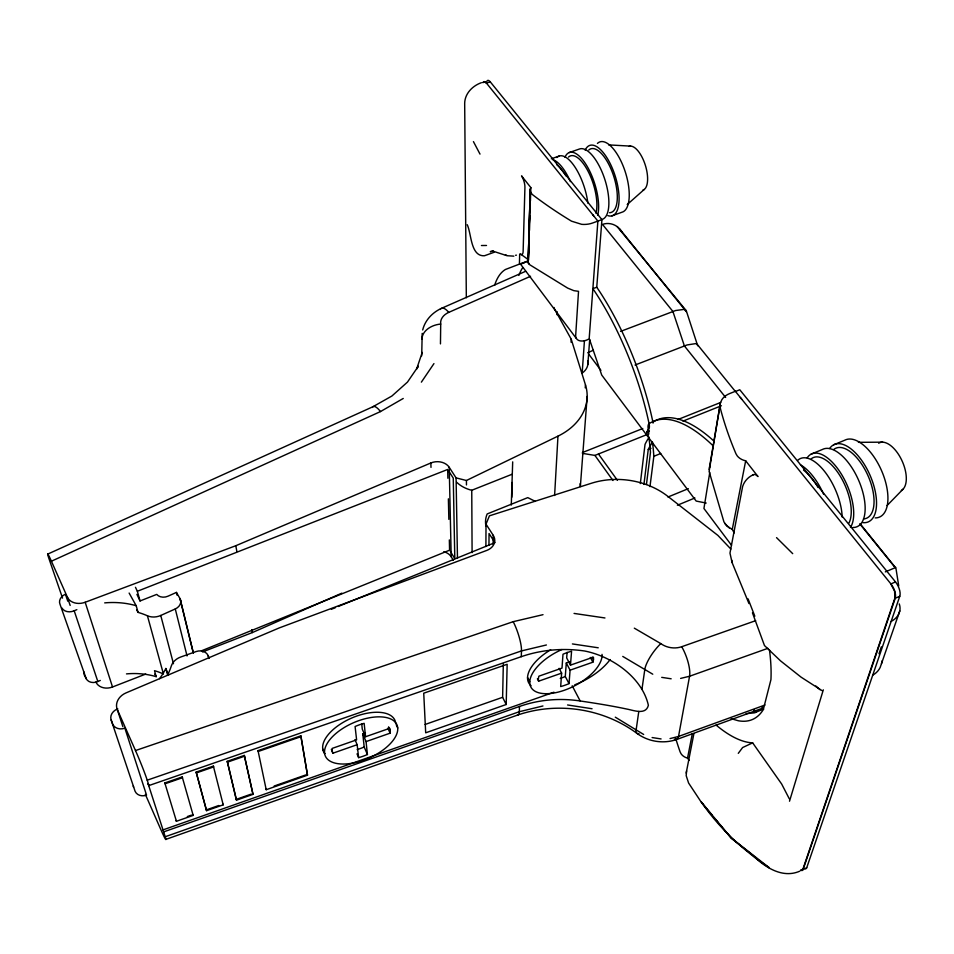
<?xml version="1.0" encoding="UTF-8"?>
<svg xmlns="http://www.w3.org/2000/svg" width="954" height="954" viewBox="0 0 954 954"><rect width="100%" height="100%" fill="white"/><g stroke="black" fill="none" stroke-linecap="round" stroke-linejoin="round"><path stroke-width="1.43" d="M485.908 546.487L486.015 524.163L489.426 515.828L591.325 483.284A69.761 54.95 5.8 0 1 667.645 496.211L717.909 535.421L730.859 549.063M488.961 545.223L489.044 533.513L494.947 542.635L338.241 606.482M530.233 190.705L528.158 262.863L530.293 189.13L528.158 262.863L529.875 264.83L567.654 288.096L573.855 290.66L578.529 291.328L575.644 336.011C576.216 342.772 585.124 341.627 589.167 338.789L597.884 221.089L486.457 83.129A8.825 3.1 73.4 0 0 482.939 82.7M686.594 770.892L686.188 775.662L688.597 783.031L701.464 802.493L711.946 815.074M493.146 544.221L493.242 535.325L486.015 524.163M800.788 870.203A8.801 3.089 62.4 0 0 803.101 869.523L895.21 598.289A11.031 5.199 64 0 0 890.917 583.931L735.355 391.307L729.679 393.561A20.547 15.097 8.1 0 0 721.749 399.881L720.342 403.303L709.108 471.395L723.919 521.862L726.733 525.904L732.267 529.398A165.304 61.616 66.1 0 1 734.198 532.928M440.462 343.893L440.712 324.062A16.743 12.068 -1.1 0 1 448.762 312.375L530.555 276.278M506.192 704.505L507.158 664.294L423.731 693.188L425.687 732.815L506.192 704.505L502.627 697.302L503.318 664.151M421.704 355.83L422.193 333.363M511.284 505.071L512.692 461.867M511.833 497.213L512.191 482.486M494.589 285.413A135.015 46.341 69.3 0 1 505.525 269.445L519.417 264.127L519.68 254.193M528.981 246.704L528.564 260.001A150.851 51.373 69.3 0 0 520.562 254.205A8.371 2.981 -11.4 0 1 519.692 254.42M529.494 230.451L529.959 215.676M530.424 200.9L530.841 187.604L521.552 175.87A9.146 3.291 72.2 0 1 524.927 187.282L523.126 251.558A8.741 3.053 71.3 0 1 520.562 254.205M542.945 705.972L519.298 711.708L165.221 836.741L148.049 783.58L148.919 785.547L521.278 656.674A119.155 103.032 6.8 0 1 584.671 651.01C611.836 656.34 642.078 677.268 648.374 705.28C645.894 715.464 633.468 710.229 626.551 709.001C611.204 705.733 595.701 703.277 580.175 700.975A113.884 100.313 7.7 0 0 519.489 706.461L519.298 711.708A20.785 4.543 70.6 0 1 517.509 714.951M521.278 656.674L521.492 650.902A21.87 5.056 71 0 0 513.204 621.674L543.017 614.674M557.005 314.725L557.16 311.755M554.608 495.484L557.971 436.145A65.122 48.535 1.1 0 0 585.47 384.891L571.243 339.254L554.834 309.561A12.509 8.92 2.1 0 1 554.071 307.498M571.052 342.2L571.243 339.254M584.444 340.781L582.155 373.086A19.235 14.095 2.4 0 0 587.652 360.684M559.127 668.337L561.632 673.13L560.678 686.558A30.123 14.56 -27.5 0 0 569.025 683.613L570.087 670.173L566.294 662.994L570.313 661.599M585.243 387.849L585.47 384.891M587.831 364.571L589.691 339.564M569.025 683.613L565.281 676.481L566.294 662.994M567.093 652.369L566.676 657.95L570.48 665.129L593.4 657.127A30.123 14.56 -27.5 0 1 592.899 662.183L570.087 670.173M587.163 396.482L580.354 486.552A60.949 47.354 1.4 0 0 580.068 483.75M653.085 423.075A8.836 3.434 68.6 0 0 652.93 422.228A152.199 54.843 69.3 0 0 596.751 287.226L601.926 219.635L490.273 81.853A8.813 3.124 73.4 0 0 486.743 81.448M570.48 665.129L571.577 651.248A30.123 14.56 -27.5 0 0 562.991 654.229L562.001 668.098L538.891 676.171A30.123 14.56 -27.5 0 0 538.628 681.18L561.632 673.13M640.313 483.595L645.023 444.445A157.028 61.628 66.1 0 1 649.03 437.481M643.938 484.453L648.255 449.429A150.255 58.945 66.1 0 1 652.047 443.05M646.454 484.465L650.461 452.387A137.71 49.596 69.3 0 0 648.78 436.813M649.972 486.635L653.848 456.286A143.923 51.838 69.3 0 0 652.441 442.024M638.786 711.469L636.139 729.882A20.928 5.903 -53 0 0 638.965 733.614M641.959 689.313L644.809 669.493A22.085 6.571 -53.5 0 1 660.8 643.604A19.509 15.884 9.7 0 0 681.716 646.717L755.675 620.672M709.132 469.404L720.342 403.303M709.776 472.421L703.933 508.482L731.539 545.283M689.098 760.398L687.536 758.084L692.33 733.614M732.267 529.398L745.682 460.794A12.605 9.421 9 0 1 737.239 455.905L735.951 453.758A546.797 358.513 17.9 0 1 720.461 408.789L720.079 405.104M686.176 773.086L693.88 733.769M789.507 801.217L823.314 689.837M422.228 352.431L416.636 368.995L418.317 366.241L407.465 382.101L391.915 396.005L372.942 406.726L47.7 554.107M422.705 329.953C425.019 320.389 432.198 312.733 440.975 308.583M878.98 653.764L881.329 646.872M805.057 868.712A8.789 3.1 62.4 0 0 806.702 867.782L899.777 596.262A11.019 5.223 63.9 0 0 895.496 581.916L739.779 389.757L735.486 391.474M872.695 675.17A23.802 20.058 28 0 0 880.148 667.502L899.801 610.93A25.567 18.007 6.9 0 0 899.264 603.93M899.801 610.93L898.608 614.281A24.923 17.577 7.8 0 1 891.131 621.448M709.502 467.448L710.205 465.588M738.277 753.35L742.606 747.554L752.658 742.856L781.684 784.057L789.28 798.772M483.225 82.426L484.763 81.782L486.528 83.213M421.37 382.149L433.951 363.605M887.089 505.525L903.033 489.175M627.219 204.55L644.224 189.464M62.547 598.11L48.94 558.591A21.226 0.93 68.1 0 1 51.409 561.214L380.491 411.568L403.244 398.462M753.135 474.818C748.186 477.024 744.287 481.281 742.641 486.457L729.977 553.105L732.052 562.478L748.95 603.548M576.264 338.372L520.49 264.079L527.86 261.169M51.409 561.202L67.352 597.097A14.405 11.21 -16.6 0 0 85.18 602.26L235.781 545.736L430.85 462.976A13.463 10.399 -1.8 0 1 449.227 467.305L456.084 477.894L466.423 480.494L557.971 436.145M803.101 869.523L806.702 867.782M593.364 350.225L587.688 352.741M481.412 82.688C472.552 85.765 464.741 93.647 464.681 103.473L466.327 297.803M763.462 709.144L754.34 712.865L746.123 713.628M136.66 609.868L138.068 612.396A78.133 62.904 -18.1 0 1 147.429 615.783A14.155 11.233 -14.5 0 0 160.749 615.473L175.274 608.95A9.409 7.489 -13.8 0 0 180.175 598.897L176.442 592.41L167.964 596.202A9.039 7.143 -13.8 0 1 156.742 594.39L140.047 600.96L136.923 594.378M895.21 598.289L899.777 596.262M890.917 583.931L895.496 581.904M441.917 308.142L525.678 271.27M202.498 651.964L252.333 632.574L341.83 593.161M885.312 571.899L895.806 567.451L898.728 585.935M895.46 567.606L860.21 523.865M811.127 454.14L822.431 449.465A42.334 20.058 66.2 0 1 859.912 483.392A42.334 20.058 66.2 0 1 852.888 527.502M833.677 444.802L844.898 440.164A42.179 20.571 66.1 0 1 882.82 473.709A42.179 20.571 66.1 0 1 875.212 517.915M677.376 505.238L694.906 497.988M667.955 497.034L688.335 488.651M331.372 609.284L335.498 607.603M201.437 650.831L449.572 550.184L449.334 539.916M653.848 456.286L660.752 453.496M582.405 453.353L594.926 455.416L647.194 434.487M648.255 449.429L651.01 448.32M589.465 339.183L601.724 375.053L647.48 436.097L646.86 431.923L649.4 430.91M678.103 419.45L720.616 402.481M682.969 421.119L721.415 405.748M456.823 482.39A31.196 24.053 -0.1 0 0 471.753 490.273L512.036 474.269M582.381 452.578L642.781 428.513M140.047 600.96L137.352 591.265L447.688 469.463L447.891 478.264M95.865 681.991A13.404 10.816 -18.1 0 0 112.524 686.987L145.747 674.061M635.066 365.024L687.059 344.954L695.8 343.595L697.589 344.788L735.26 391.331M620.577 331.396L675.599 310.527L684.423 309.346L686.26 310.682L697.696 345.777M596.751 287.226L592.875 288.668A152.294 54.545 69.3 0 1 649.09 423.755A8.836 3.411 68.6 0 1 648.255 429.765A8.836 3.422 68.4 0 0 647.17 431.947L646.86 431.923M519.417 264.127L527.657 261.122M765.013 705.006L678.521 736.464L670.042 738.575M763.2 707.963L676.601 739.517C663.34 744.132 648.148 741.687 636.902 733.328C603.214 708.464 557.887 701.536 518.225 714.844L165.841 839.389M611.943 215.842L621.948 212.229A36.872 15.037 72.5 0 0 624.393 169.299A36.872 15.037 72.5 0 0 597.431 143.422M601.926 219.635L592.553 223.021A18.46 12.545 2.1 0 1 581.702 224.345L571.518 221.173A426.855 256.805 6.2 0 1 532.976 195.021L531.485 193.555A10.935 7.37 0.9 0 1 530.841 187.604M493.981 252.333L485.24 255.481A6.714 4.603 -1 0 1 484.274 255.767C470.477 256.376 471.55 233.682 467.221 224.703M523.984 262.863L522.16 263.519M767.827 648.35L689.563 676.243L680.619 678.413M187.33 816.564L191.515 815.098M206.314 809.886L196.13 772.096L213.374 766.122L223.2 804.83L206.589 810.673L206.314 809.886L218.764 805.51M236.222 799.38L227.195 761.34L244.307 755.413L253.001 794.36L236.509 800.156L236.222 799.38L251.331 794.062M274.168 786.036L305.817 774.91M176.442 821.275L193.185 815.396L182.214 776.926L164.827 782.948L176.442 821.275L176.18 820.488M266.214 789.709L307.498 775.185L300.856 735.82L258.021 750.655L266.214 789.709L265.916 788.934M162.824 829.956L553.964 692.21M163.671 831.876L519.489 706.461M493.027 250.747L490.249 251.725L491.31 251.403M361.709 723.764L362.281 729.13L365.549 736.738L389.709 728.296A31.005 15.3 -23.6 0 1 390.103 733.173L366.062 741.592L367.421 754.531A31.005 15.3 -23.6 0 1 358.621 757.631L357.023 753.851M331.324 749.367L332.91 753.195L357.154 744.704L354.995 739.636M425.09 724.48L502.627 697.302M551.329 158.793L559.02 156.11M569.24 152.557L579.436 149.015A36.991 14.656 72.3 0 1 604.896 179.638A36.991 14.656 72.3 0 1 601.914 219.468M367.421 754.531L364.189 746.994L362.806 734.008L365.465 733.077M206.589 810.673L196.417 772.907L213.672 766.921L213.374 766.122M236.509 800.156L227.493 762.139L244.606 756.2M301.178 736.595L258.319 751.454L258.021 750.655M493.242 535.325A13.893 11.066 0 0 1 486.79 550.41L279.272 627.911L126.035 692.89A15.085 12.354 -18.2 0 0 117.378 709.74L135.492 750.548A22.944 1.097 67.8 0 1 147.214 780.181L521.492 650.902L546.415 644.976M521.444 263.769L520.49 264.079M135.492 750.548L513.204 621.674M486.457 83.129L490.273 81.853M799.893 871.121C782.304 878.992 764.19 866.828 752.134 854.689M481.436 245.524L486.504 245.476M513.848 256.149L507.027 255.72L492.944 251.152M858.397 442.322L882.724 442.179M608.676 144.901L630.642 146.117M505.441 255.147L506.657 255.231M574.058 613.422L604.955 617.965M572.4 643.926L598.241 647.79M661.718 677.364L671.163 678.795M567.57 704.97L592.064 708.75M652.131 737.549L661.086 738.945M706.187 503.056L696.17 501.065L647.635 436.3L648.72 434.022A8.801 3.387 68.5 0 0 648.386 429.944A8.884 3.446 68.4 0 1 649.054 423.707A166.187 64.86 66.1 0 1 713.318 446.019M731.134 718.672L738.277 720.747A147.357 55.129 66.2 0 0 763.295 709.621L770.927 679.677A147.357 55.129 66.2 0 0 769.461 649.948M800.978 870.06L802.898 869.225L894.935 597.955L894.578 591.11L890.642 583.598M752.444 612.814L764.476 645.548L780.527 660.86L801.038 677.113L822.014 690.624M535.349 501.41L527.777 497.618L487.16 513.956A32.019 25.269 1.5 0 0 485.896 525.833M634.315 628.161L660.8 643.604M686.391 311.743L619.921 229.222C615.771 224.214 608.64 222.139 602.511 224.417L672.904 311.469L684.388 345.92L725.636 397.448M622.759 656.424L652.763 674.204M615.294 717.169L643.664 734.473M749.82 852.876L731.396 838.351L720.282 825.043M815.813 685.998L820.046 689.73M776.544 537.639L792.702 553.654M724.73 523.388L729.297 527.967M715.655 819.51L718.434 822.825M617.143 226.575L686.26 310.682M592.589 214.555L593.722 215.938M859.888 523.996L895.246 567.666M740.316 397.448L741.663 399.13M745.682 460.794L758.013 476.571A10.434 4.508 67 0 0 752.599 475.354M588.57 353.922L600.925 370.379M598.456 453.997L617.417 480.315M594.926 455.416L612.969 480.53M761.852 706.878L763.582 709.311M619.921 229.222L622.151 232.442M448.487 470.692L453.257 478.073L454.808 558.591L450.324 551.388M443.777 551.746A12.569 10.112 -1.8 0 1 451.206 556.802L453.353 560.236M129.124 593.054L136.183 605.707L138.068 612.396M154.775 674.108L156.182 676.66A73.887 61.044 -19.5 0 0 126.488 673.894M592.184 657.175L593.471 659.548M590.335 657.437L592.899 662.183M473.434 141.609L480.005 154.107M572.197 685.783L580.175 700.975M100.313 680.44A73.887 61.044 -19.5 0 0 97.833 681.526A9.015 7.25 -18.5 0 1 86.254 678.783L60.007 604.276A9.564 7.441 -17.2 0 1 65.421 594.199L67.77 601.187M86.254 678.783L84.405 675.205A9.003 7.227 -18.5 0 1 83.976 671.95M537.4 678.771L538.628 681.18M527.55 677.471L529.768 681.824M135.468 587.294L137.352 591.265M209.248 658.355L207.948 655.231A9.635 7.87 -14.1 0 0 196.095 651.558L180.723 657.008A14.513 11.865 -14.9 0 0 171.291 666.023A77.596 62.022 -17.8 0 1 167.606 675.015L165.841 668.492A78.037 62.201 -17.7 0 1 159.533 678.688M396.208 724.623L397.711 728.009M388.576 726.853L390.246 730.621M387.884 728.152L390.103 733.173M145.354 794.384L160.773 829.42A21.751 0.978 67.7 0 0 165.233 836.765M362.806 734.008L366.062 741.592M322.75 748.95L324.646 753.565M307.498 775.185L300.856 735.82M527.991 261.444L529.076 264.175M165.841 668.492L168.5 675.265M748.091 598.897L754.817 616.189M253.001 794.36L244.307 755.413M227.195 761.34L227.493 762.139M222.926 804.055L223.2 804.83M111.153 719.948L112.727 724.241A10.041 8.252 -19.1 0 0 124.879 728.188L146.546 795.123A9.433 7.954 -20.8 0 1 135.098 791.307L111.153 719.948A10.029 8.228 -19 0 1 117.783 708.858M196.13 772.096L196.417 772.907M182.214 776.926L182.488 777.725L165.102 783.759L164.827 782.948M192.911 814.609L193.185 815.396M67.352 597.097L70.155 605.444M61.927 607.972A9.576 7.465 -17.2 0 0 74.197 610.787L97.833 681.526M117.378 709.74L122.887 726.709M85.18 602.26L112.524 686.987M147.202 780.157L148.919 785.547M156.182 676.66L154.488 670.662A74.281 61.223 -19.3 0 1 163.42 673.977L147.429 615.783M160.749 615.473L173.473 663.745M175.274 608.95L187.044 655.935M176.442 592.41L177.146 595.284M180.175 598.897L193.447 653.24M179.984 598.54L192.911 651.451M208.115 655.625L208.783 658.487M235.781 545.736L236.878 551.519M251.773 629.676L252.333 632.574M357.154 744.704L358.621 757.631M731.813 560.236L732.052 562.478M365.549 736.738L364.154 723.359A31.005 15.3 -23.6 0 0 355.091 726.507L356.605 739.863L332.254 748.377A31.005 15.3 -23.6 0 0 332.91 753.195M430.85 462.976L431.005 467.388M449.227 467.305L451.206 556.802M448.38 498.823L448.857 519.37M456.084 477.894L457.467 558.185M466.423 480.494L466.47 484.954M471.753 490.273L472.099 552.664M518.869 275.432A134.478 48.129 69.3 0 1 522.637 267.752M74.197 610.787A78.574 63.095 -18 0 1 76.845 609.666M104.69 602.88A78.574 63.095 -18 0 1 136.183 605.707M133.584 787.169A9.421 7.93 -20.7 0 1 133.274 785.953M878.67 443.216A26.235 13.237 66 0 1 901.649 459.995A26.235 13.237 66 0 1 901.339 490.475M803.506 470.095A38.53 17.446 66.3 0 1 818.055 487.494M829.634 448.511A42.262 20.308 66.2 0 1 869.798 474.734A42.262 20.308 66.2 0 1 862.631 522.601M797.687 460.353A42.501 19.545 66.3 0 1 824.781 471.681A42.501 19.545 66.3 0 1 842.191 517.14M800.418 464.813A42.584 19.295 66.3 0 1 823.576 494.148M811.234 458.838A38.375 17.923 66.2 0 1 840.939 477.322A38.375 17.923 66.2 0 1 848.869 523.221M807.203 457.813A42.417 19.807 66.2 0 1 841.154 473.756A42.417 19.807 66.2 0 1 850.467 527.443M833.736 449.501A38.232 18.376 66.2 0 1 868.39 476.571A38.232 18.376 66.2 0 1 863.525 518.94M516.424 255.159A8.371 2.981 -11.4 0 1 515.601 255.267M687.536 758.084A9.862 8.359 13.7 0 1 681.037 753.72L680.083 751.812A424.912 321.331 23.2 0 1 675.682 738.372M752.658 742.856A164.875 61.76 66.1 0 1 716.072 725.052M629.127 146.356A22.956 9.695 72.7 0 1 645.333 165.221A22.956 9.695 72.7 0 1 642.853 190.168M556.838 164.815A33.628 12.736 72.1 0 1 565.877 175.858M585.136 150.16A36.932 14.847 72.4 0 1 614.412 173.676A36.932 14.847 72.4 0 1 607.889 215.652M556.874 157.541A37.111 14.274 72.2 0 1 574.546 166.425A37.111 14.274 72.2 0 1 587.879 203.166M552.593 159.592A37.17 14.072 72.1 0 1 570.42 181.594M568.501 157.088A33.521 13.082 72.3 0 1 588.88 172.865A33.521 13.082 72.3 0 1 595.928 213.195M564.947 157.207A37.051 14.465 72.3 0 1 587.736 167.367A37.051 14.465 72.3 0 1 597.693 215.354M588.785 150.016A33.414 13.439 72.4 0 1 613.482 175.536A33.414 13.439 72.4 0 1 609.534 212.718M881.901 661.027A24.422 20.571 29.1 0 1 881.496 663.71M714.284 441.416A166.079 65.218 66.1 0 0 652.894 422.181A8.872 3.47 68.5 0 0 652.596 422.431M422.062 339.242A19.092 13.308 -8.6 0 1 440.712 324.062M372.275 407.465A19.951 5.843 65.4 0 1 380.491 411.568M440.223 309.442A19.128 6.666 66.6 0 1 448.762 312.375M324.742 753.6A38.983 19.342 -23.6 0 1 352.229 717.802A38.983 19.342 -23.6 0 1 395.695 723.49M602.034 654.372A39.531 19.104 -27.5 0 1 568.238 688.776A39.531 19.104 -27.5 0 1 529.899 684.149A39.531 19.104 -27.5 0 1 561.918 649.531M531.08 685.711A39.46 19.163 -27.5 0 1 550.649 649.793M610.119 659.572A45.983 22.3 -27.7 0 1 574.773 684.829M674.395 739.135A21.155 6.273 69.3 0 0 678.521 736.464L689.563 676.243A22.228 7.012 69.8 0 0 681.716 646.717M364.189 746.994A30.91 15.383 -23.6 0 1 357.178 749.582M565.281 676.481A30.039 14.632 -27.5 0 1 560.272 678.425M769.329 867.77C742.856 850.062 719.364 828.382 701.345 802.016L731.038 837.886L769.329 867.77M755.771 712.435L754.089 710.026L755.771 712.435M349.414 763.629A39.054 19.283 -23.6 0 0 397.031 725.028A39.054 19.283 -23.6 0 0 336.977 732.612A39.054 19.283 -23.6 0 0 349.414 763.629"/></g></svg>
